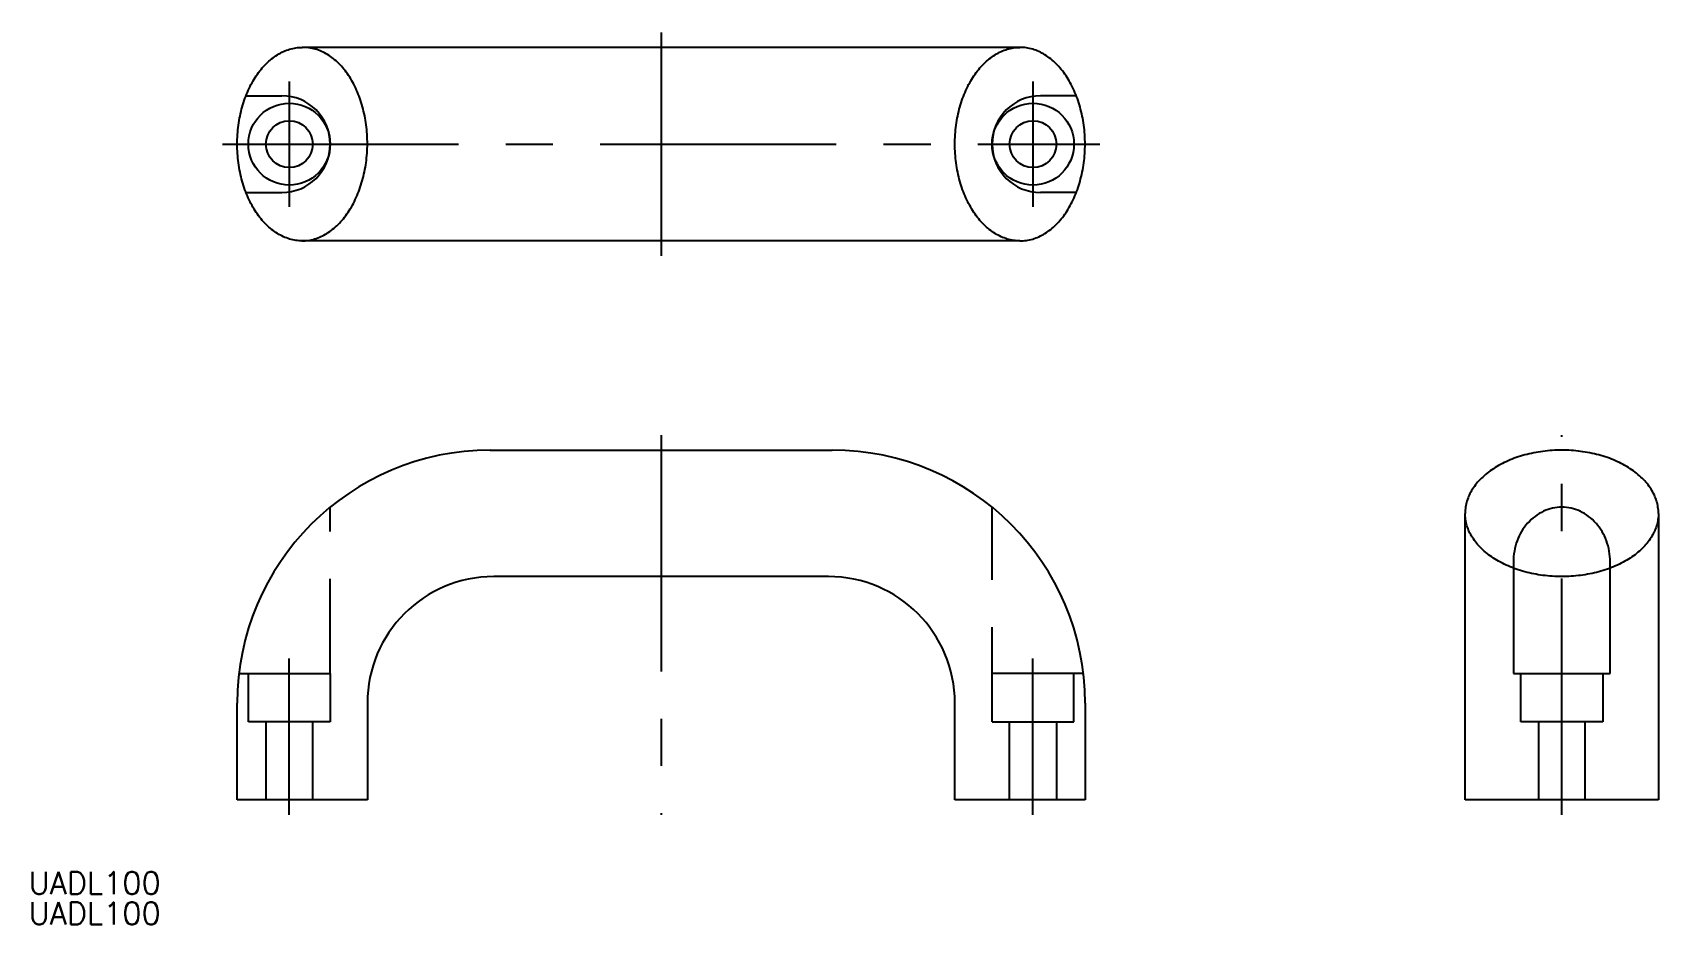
# Model space of a CAD drawing. Extents: x -28 to 191, y -17 to 103.
import ezdxf

# ---------------------------------------------------------------- set-up
doc = ezdxf.new("R2010")
doc.units = 0
doc.linetypes.add('CENTER', pattern=[50.8, 31.75, -6.35, 6.35, -6.35])
doc.linetypes.add('DASHED', pattern=[19.05, 12.7, -6.35])
doc.layers.get('0').update_dxf_attribs({"linetype": 'CONTINUOUS'})
doc.layers.add('CENTER', color=1, linetype='CENTER')
doc.styles.get("Standard").update_dxf_attribs({"font": 'txt.shx', "height": 3, "bigfont": 'bigfont.shx'})

msp = doc.modelspace()

# ---------------------------------------------------------------- linework, layer by layer
at = {"color": 7, "linetype": 'CONTINUOUS'}
for p, q in [((105.25, 101.13), (8.75, 101.13)), ((1.12, 94.63), (6, 94.63)), ((112.88, 94.63), (108, 94.63)), ((1.12, 81.63), (6, 81.63)), ((112.88, 81.63), (108, 81.63)), ((105.25, 75.13), (8.75, 75.13)), ((34, 47), (80, 47)), ((165.11, 0), (165.11, 38.5)), ((191.11, 38.5), (191.11, 0)), ((171.61, 31.96), (171.61, 17)), ((184.61, 17), (184.61, 31.96)), ((79.5, 30), (34.5, 30)), ((171.61, 17), (184.61, 17)), ((0, 0), (0, 13)), ((17.5, 13), (17.5, 0)), ((96.5, 0), (96.5, 13)), ((114, 13), (114, 0)), ((17.5, 0), (0, 0)), ((114, 0), (96.5, 0)), ((191.11, 0), (165.11, 0))]:
    msp.add_line(p, q, dxfattribs=at)
at = {"color": 3, "linetype": 'DASHED'}
for p, q in [((12.5, 17), (12.5, 39.34)), ((101.5, 10.5), (101.5, 39.34)), ((0.24, 17), (12.5, 17)), ((1.5, 10.5), (1.5, 17)), ((12.5, 17), (12.5, 10.5)), ((113.76, 17), (101.5, 17)), ((112.5, 10.5), (112.5, 17)), ((172.61, 10.5), (172.61, 17)), ((183.61, 17), (183.61, 10.5)), ((12.5, 10.5), (1.5, 10.5)), ((3.85, 10.5), (3.85, 0)), ((10.15, 0), (10.15, 10.5)), ((101.5, 10.5), (112.5, 10.5)), ((103.85, 0), (103.85, 10.5)), ((110.15, 10.5), (110.15, 0)), ((183.61, 10.5), (172.61, 10.5)), ((174.96, 10.5), (174.96, 0)), ((181.26, 0), (181.26, 10.5))]:
    msp.add_line(p, q, dxfattribs=at)
at = {"color": 7, "linetype": 'CONTINUOUS'}
for points in [[(8.75, 75.13, 0), (8.53, 75.14, 0), (8.32, 75.15, 0), (8.1, 75.17, 0), (7.89, 75.2, 0), (7.68, 75.23, 0), (7.46, 75.27, 0), (7.25, 75.32, 0), (7.04, 75.38, 0), (6.83, 75.45, 0), (6.62, 75.52, 0), (6.41, 75.6, 0), (6.21, 75.69, 0), (6, 75.79, 0), (5.8, 75.89, 0), (5.6, 76, 0), (5.4, 76.12, 0), (5.2, 76.25, 0), (5.01, 76.38, 0), (4.81, 76.52, 0), (4.62, 76.67, 0), (4.44, 76.82, 0), (4.25, 76.98, 0), (4.07, 77.15, 0), (3.89, 77.32, 0), (3.71, 77.5, 0), (3.54, 77.69, 0), (3.37, 77.88, 0), (3.2, 78.08, 0), (3.03, 78.29, 0), (2.87, 78.5, 0), (2.72, 78.72, 0), (2.56, 78.94, 0), (2.41, 79.17, 0), (2.27, 79.4, 0), (2.12, 79.64, 0), (1.99, 79.89, 0), (1.85, 80.14, 0), (1.72, 80.39, 0), (1.6, 80.65, 0), (1.47, 80.91, 0), (1.36, 81.18, 0), (1.24, 81.45, 0), (1.14, 81.73, 0), (1.03, 82.01, 0), (0.93, 82.29, 0), (0.84, 82.58, 0), (0.75, 82.87, 0), (0.67, 83.16, 0), (0.59, 83.45, 0), (0.51, 83.75, 0), (0.44, 84.06, 0), (0.38, 84.36, 0), (0.32, 84.67, 0), (0.26, 84.97, 0), (0.21, 85.29, 0), (0.17, 85.6, 0), (0.13, 85.91, 0), (0.09, 86.23, 0), (0.07, 86.54, 0), (0.04, 86.86, 0), (0.02, 87.18, 0), (0.01, 87.5, 0), (0, 87.81, 0), (0, 88.13, 0), (0, 88.45, 0), (0.01, 88.77, 0), (0.02, 89.09, 0), (0.04, 89.41, 0), (0.07, 89.72, 0), (0.09, 90.04, 0), (0.13, 90.36, 0), (0.17, 90.67, 0), (0.21, 90.98, 0), (0.26, 91.29, 0), (0.32, 91.6, 0), (0.38, 91.91, 0), (0.44, 92.21, 0), (0.51, 92.51, 0), (0.59, 92.81, 0), (0.67, 93.11, 0), (0.75, 93.4, 0), (0.84, 93.69, 0), (0.94, 93.98, 0), (1.03, 94.26, 0), (1.14, 94.54, 0), (1.25, 94.82, 0), (1.36, 95.09, 0), (1.48, 95.36, 0), (1.6, 95.62, 0), (1.72, 95.88, 0), (1.85, 96.13, 0), (1.99, 96.38, 0), (2.13, 96.62, 0), (2.27, 96.86, 0), (2.41, 97.1, 0), (2.56, 97.33, 0), (2.72, 97.55, 0), (2.88, 97.77, 0), (3.04, 97.98, 0), (3.2, 98.18, 0), (3.37, 98.38, 0), (3.54, 98.57, 0), (3.71, 98.76, 0), (3.89, 98.94, 0), (4.07, 99.12, 0), (4.25, 99.28, 0), (4.44, 99.44, 0), (4.63, 99.6, 0), (4.82, 99.74, 0), (5.01, 99.88, 0), (5.21, 100.02, 0), (5.4, 100.14, 0), (5.6, 100.26, 0), (5.8, 100.37, 0), (6.01, 100.48, 0), (6.21, 100.57, 0), (6.42, 100.66, 0), (6.63, 100.74, 0), (6.83, 100.82, 0), (7.04, 100.88, 0), (7.26, 100.94, 0), (7.47, 100.99, 0), (7.68, 101.03, 0), (7.89, 101.07, 0), (8.11, 101.1, 0), (8.32, 101.12, 0), (8.54, 101.13, 0), (8.75, 101.13, 0)], [(105.25, 75.13, 0), (105.47, 75.14, 0), (105.68, 75.15, 0), (105.89, 75.17, 0), (106.11, 75.2, 0), (106.32, 75.23, 0), (106.53, 75.27, 0), (106.75, 75.32, 0), (106.96, 75.38, 0), (107.17, 75.45, 0), (107.38, 75.52, 0), (107.58, 75.6, 0), (107.79, 75.69, 0), (108, 75.79, 0), (108.2, 75.89, 0), (108.4, 76, 0), (108.6, 76.12, 0), (108.8, 76.25, 0), (108.99, 76.38, 0), (109.18, 76.52, 0), (109.38, 76.67, 0), (109.56, 76.82, 0), (109.75, 76.98, 0), (109.93, 77.15, 0), (110.11, 77.32, 0), (110.29, 77.5, 0), (110.46, 77.69, 0), (110.63, 77.88, 0), (110.8, 78.08, 0), (110.97, 78.29, 0), (111.13, 78.5, 0), (111.28, 78.72, 0), (111.44, 78.94, 0), (111.59, 79.17, 0), (111.73, 79.4, 0), (111.88, 79.64, 0), (112.01, 79.89, 0), (112.15, 80.13, 0), (112.28, 80.39, 0), (112.4, 80.65, 0), (112.53, 80.91, 0), (112.64, 81.18, 0), (112.75, 81.45, 0), (112.86, 81.72, 0), (112.97, 82, 0), (113.07, 82.29, 0), (113.16, 82.57, 0), (113.25, 82.86, 0), (113.33, 83.16, 0), (113.41, 83.45, 0), (113.49, 83.75, 0), (113.56, 84.05, 0), (113.62, 84.36, 0), (113.68, 84.67, 0), (113.74, 84.97, 0), (113.79, 85.28, 0), (113.83, 85.6, 0), (113.87, 85.91, 0), (113.91, 86.22, 0), (113.93, 86.54, 0), (113.96, 86.86, 0), (113.98, 87.18, 0), (113.99, 87.49, 0), (114, 87.81, 0), (114, 88.13, 0), (114, 88.45, 0), (113.99, 88.77, 0), (113.98, 89.09, 0), (113.96, 89.41, 0), (113.93, 89.72, 0), (113.91, 90.04, 0), (113.87, 90.35, 0), (113.83, 90.67, 0), (113.79, 90.98, 0), (113.74, 91.29, 0), (113.68, 91.6, 0), (113.62, 91.91, 0), (113.56, 92.21, 0), (113.49, 92.51, 0), (113.41, 92.81, 0), (113.33, 93.11, 0), (113.25, 93.4, 0), (113.16, 93.69, 0), (113.07, 93.98, 0), (112.97, 94.26, 0), (112.86, 94.54, 0), (112.75, 94.82, 0), (112.64, 95.09, 0), (112.53, 95.35, 0), (112.4, 95.62, 0), (112.28, 95.88, 0), (112.15, 96.13, 0), (112.01, 96.38, 0), (111.88, 96.62, 0), (111.73, 96.86, 0), (111.59, 97.1, 0), (111.44, 97.32, 0), (111.28, 97.55, 0), (111.13, 97.76, 0), (110.97, 97.98, 0), (110.8, 98.18, 0), (110.63, 98.38, 0), (110.46, 98.57, 0), (110.29, 98.76, 0), (110.11, 98.94, 0), (109.93, 99.12, 0), (109.75, 99.28, 0), (109.56, 99.44, 0), (109.38, 99.6, 0), (109.18, 99.74, 0), (108.99, 99.88, 0), (108.8, 100.02, 0), (108.6, 100.14, 0), (108.4, 100.26, 0), (108.2, 100.37, 0), (108, 100.48, 0), (107.79, 100.57, 0), (107.58, 100.66, 0), (107.38, 100.74, 0), (107.17, 100.82, 0), (106.96, 100.88, 0), (106.75, 100.94, 0), (106.53, 100.99, 0), (106.32, 101.03, 0), (106.11, 101.07, 0), (105.89, 101.1, 0), (105.68, 101.12, 0), (105.47, 101.13, 0), (105.25, 101.13, 0)], [(191.1, 38.5, 0), (191.1, 38.71, 0), (191.09, 38.92, 0), (191.07, 39.13, 0), (191.04, 39.33, 0), (191.01, 39.54, 0), (190.97, 39.75, 0), (190.91, 39.95, 0), (190.86, 40.16, 0), (190.79, 40.36, 0), (190.72, 40.57, 0), (190.63, 40.77, 0), (190.55, 40.97, 0), (190.45, 41.17, 0), (190.34, 41.36, 0), (190.23, 41.56, 0), (190.12, 41.75, 0), (189.99, 41.94, 0), (189.86, 42.13, 0), (189.72, 42.32, 0), (189.57, 42.51, 0), (189.42, 42.69, 0), (189.26, 42.87, 0), (189.09, 43.05, 0), (188.91, 43.22, 0), (188.73, 43.39, 0), (188.55, 43.56, 0), (188.35, 43.73, 0), (188.16, 43.89, 0), (187.95, 44.05, 0), (187.74, 44.21, 0), (187.52, 44.36, 0), (187.3, 44.51, 0), (187.07, 44.66, 0), (186.84, 44.8, 0), (186.6, 44.94, 0), (186.35, 45.07, 0), (186.1, 45.2, 0), (185.85, 45.33, 0), (185.59, 45.45, 0), (185.33, 45.57, 0), (185.06, 45.68, 0), (184.79, 45.79, 0), (184.51, 45.9, 0), (184.23, 46, 0), (183.95, 46.09, 0), (183.66, 46.18, 0), (183.37, 46.27, 0), (183.08, 46.35, 0), (182.78, 46.43, 0), (182.49, 46.5, 0), (182.18, 46.57, 0), (181.88, 46.63, 0), (181.57, 46.69, 0), (181.26, 46.75, 0), (180.95, 46.79, 0), (180.64, 46.84, 0), (180.33, 46.87, 0), (180.01, 46.91, 0), (179.7, 46.94, 0), (179.38, 46.96, 0), (179.06, 46.98, 0), (178.74, 46.99, 0), (178.42, 47, 0), (178.1, 47, 0), (177.79, 47, 0), (177.47, 46.99, 0), (177.15, 46.98, 0), (176.83, 46.96, 0), (176.51, 46.94, 0), (176.2, 46.91, 0), (175.88, 46.87, 0), (175.57, 46.84, 0), (175.26, 46.79, 0), (174.95, 46.75, 0), (174.64, 46.69, 0), (174.33, 46.63, 0), (174.03, 46.57, 0), (173.73, 46.5, 0), (173.43, 46.43, 0), (173.13, 46.35, 0), (172.84, 46.27, 0), (172.55, 46.18, 0), (172.26, 46.09, 0), (171.98, 46, 0), (171.7, 45.9, 0), (171.42, 45.79, 0), (171.15, 45.68, 0), (170.88, 45.57, 0), (170.62, 45.45, 0), (170.36, 45.33, 0), (170.11, 45.2, 0), (169.86, 45.07, 0), (169.61, 44.94, 0), (169.38, 44.8, 0), (169.14, 44.66, 0), (168.91, 44.51, 0), (168.69, 44.36, 0), (168.47, 44.21, 0), (168.26, 44.05, 0), (168.06, 43.89, 0), (167.86, 43.73, 0), (167.66, 43.56, 0), (167.48, 43.39, 0), (167.3, 43.22, 0), (167.12, 43.05, 0), (166.96, 42.87, 0), (166.79, 42.69, 0), (166.64, 42.51, 0), (166.49, 42.32, 0), (166.35, 42.13, 0), (166.22, 41.94, 0), (166.09, 41.75, 0), (165.98, 41.56, 0), (165.87, 41.36, 0), (165.76, 41.17, 0), (165.66, 40.97, 0), (165.58, 40.77, 0), (165.5, 40.57, 0), (165.42, 40.36, 0), (165.35, 40.16, 0), (165.3, 39.95, 0), (165.25, 39.75, 0), (165.2, 39.54, 0), (165.17, 39.33, 0), (165.14, 39.13, 0), (165.12, 38.92, 0), (165.11, 38.71, 0), (165.1, 38.5, 0)]]:
    msp.add_polyline3d(points, dxfattribs=at)
at = {"color": 3, "linetype": 'DASHED'}
for points in [[(8.7, 75.13, 0), (8.92, 75.14, 0), (9.13, 75.15, 0), (9.35, 75.17, 0), (9.56, 75.2, 0), (9.78, 75.24, 0), (9.99, 75.28, 0), (10.2, 75.33, 0), (10.41, 75.39, 0), (10.62, 75.46, 0), (10.83, 75.53, 0), (11.04, 75.62, 0), (11.25, 75.71, 0), (11.45, 75.8, 0), (11.65, 75.91, 0), (11.86, 76.02, 0), (12.06, 76.14, 0), (12.25, 76.27, 0), (12.45, 76.4, 0), (12.64, 76.54, 0), (12.83, 76.69, 0), (13.02, 76.84, 0), (13.21, 77.01, 0), (13.39, 77.17, 0), (13.57, 77.35, 0), (13.75, 77.53, 0), (13.93, 77.72, 0), (14.1, 77.91, 0), (14.27, 78.11, 0), (14.43, 78.32, 0), (14.59, 78.53, 0), (14.75, 78.75, 0), (14.9, 78.97, 0), (15.06, 79.2, 0), (15.2, 79.44, 0), (15.35, 79.68, 0), (15.48, 79.92, 0), (15.62, 80.17, 0), (15.75, 80.43, 0), (15.88, 80.68, 0), (16, 80.95, 0), (16.12, 81.22, 0), (16.23, 81.49, 0), (16.34, 81.76, 0), (16.45, 82.04, 0), (16.55, 82.33, 0), (16.64, 82.62, 0), (16.73, 82.91, 0), (16.82, 83.2, 0), (16.9, 83.5, 0), (16.97, 83.8, 0), (17.04, 84.1, 0), (17.11, 84.4, 0), (17.17, 84.71, 0), (17.23, 85.02, 0), (17.28, 85.33, 0), (17.32, 85.64, 0), (17.36, 85.96, 0), (17.4, 86.27, 0), (17.43, 86.59, 0), (17.45, 86.9, 0), (17.47, 87.22, 0), (17.49, 87.54, 0), (17.5, 87.86, 0), (17.5, 88.18, 0), (17.5, 88.5, 0), (17.49, 88.82, 0), (17.48, 89.13, 0), (17.46, 89.45, 0), (17.44, 89.77, 0), (17.41, 90.09, 0), (17.38, 90.4, 0), (17.34, 90.71, 0), (17.3, 91.03, 0), (17.25, 91.34, 0), (17.2, 91.64, 0), (17.14, 91.95, 0), (17.07, 92.25, 0), (17, 92.56, 0), (16.93, 92.85, 0), (16.85, 93.15, 0), (16.77, 93.44, 0), (16.68, 93.73, 0), (16.59, 94.02, 0), (16.49, 94.3, 0), (16.39, 94.58, 0), (16.28, 94.86, 0), (16.17, 95.13, 0), (16.05, 95.39, 0), (15.93, 95.66, 0), (15.81, 95.91, 0), (15.68, 96.17, 0), (15.54, 96.42, 0), (15.41, 96.66, 0), (15.26, 96.9, 0), (15.12, 97.13, 0), (14.97, 97.36, 0), (14.82, 97.58, 0), (14.66, 97.8, 0), (14.5, 98.01, 0), (14.34, 98.21, 0), (14.17, 98.41, 0), (14, 98.6, 0), (13.83, 98.79, 0), (13.65, 98.97, 0), (13.47, 99.14, 0), (13.29, 99.31, 0), (13.1, 99.47, 0), (12.92, 99.62, 0), (12.73, 99.77, 0), (12.53, 99.9, 0), (12.34, 100.04, 0), (12.14, 100.16, 0), (11.94, 100.28, 0), (11.74, 100.39, 0), (11.54, 100.49, 0), (11.33, 100.59, 0), (11.13, 100.67, 0), (10.92, 100.75, 0), (10.71, 100.83, 0), (10.5, 100.89, 0), (10.29, 100.95, 0), (10.08, 101, 0), (9.87, 101.04, 0), (9.65, 101.08, 0), (9.44, 101.1, 0), (9.23, 101.12, 0), (9.01, 101.13, 0), (8.8, 101.13, 0)], [(105.25, 75.13, 0), (105.03, 75.14, 0), (104.82, 75.15, 0), (104.61, 75.17, 0), (104.39, 75.2, 0), (104.18, 75.23, 0), (103.97, 75.27, 0), (103.75, 75.32, 0), (103.54, 75.38, 0), (103.33, 75.45, 0), (103.12, 75.52, 0), (102.92, 75.6, 0), (102.71, 75.69, 0), (102.5, 75.79, 0), (102.3, 75.89, 0), (102.1, 76, 0), (101.9, 76.12, 0), (101.7, 76.25, 0), (101.51, 76.38, 0), (101.32, 76.52, 0), (101.12, 76.67, 0), (100.94, 76.82, 0), (100.75, 76.98, 0), (100.57, 77.15, 0), (100.39, 77.32, 0), (100.21, 77.5, 0), (100.04, 77.69, 0), (99.87, 77.88, 0), (99.7, 78.08, 0), (99.53, 78.29, 0), (99.37, 78.5, 0), (99.22, 78.72, 0), (99.06, 78.94, 0), (98.91, 79.17, 0), (98.77, 79.4, 0), (98.62, 79.64, 0), (98.49, 79.89, 0), (98.35, 80.13, 0), (98.22, 80.39, 0), (98.1, 80.65, 0), (97.97, 80.91, 0), (97.86, 81.18, 0), (97.74, 81.45, 0), (97.64, 81.72, 0), (97.53, 82, 0), (97.43, 82.29, 0), (97.34, 82.57, 0), (97.25, 82.86, 0), (97.17, 83.16, 0), (97.09, 83.45, 0), (97.01, 83.75, 0), (96.94, 84.05, 0), (96.88, 84.36, 0), (96.82, 84.67, 0), (96.76, 84.97, 0), (96.71, 85.28, 0), (96.67, 85.6, 0), (96.63, 85.91, 0), (96.59, 86.22, 0), (96.57, 86.54, 0), (96.54, 86.86, 0), (96.52, 87.18, 0), (96.51, 87.49, 0), (96.5, 87.81, 0), (96.5, 88.13, 0), (96.5, 88.45, 0), (96.51, 88.77, 0), (96.52, 89.09, 0), (96.54, 89.41, 0), (96.57, 89.72, 0), (96.59, 90.04, 0), (96.63, 90.35, 0), (96.67, 90.67, 0), (96.71, 90.98, 0), (96.76, 91.29, 0), (96.82, 91.6, 0), (96.88, 91.91, 0), (96.94, 92.21, 0), (97.01, 92.51, 0), (97.09, 92.81, 0), (97.17, 93.11, 0), (97.25, 93.4, 0), (97.34, 93.69, 0), (97.43, 93.98, 0), (97.53, 94.26, 0), (97.64, 94.54, 0), (97.74, 94.82, 0), (97.86, 95.09, 0), (97.97, 95.35, 0), (98.1, 95.62, 0), (98.22, 95.88, 0), (98.35, 96.13, 0), (98.49, 96.38, 0), (98.62, 96.62, 0), (98.77, 96.86, 0), (98.91, 97.1, 0), (99.06, 97.32, 0), (99.22, 97.55, 0), (99.37, 97.76, 0), (99.53, 97.98, 0), (99.7, 98.18, 0), (99.87, 98.38, 0), (100.04, 98.57, 0), (100.21, 98.76, 0), (100.39, 98.94, 0), (100.57, 99.12, 0), (100.75, 99.28, 0), (100.94, 99.44, 0), (101.12, 99.6, 0), (101.32, 99.74, 0), (101.51, 99.88, 0), (101.7, 100.02, 0), (101.9, 100.14, 0), (102.1, 100.26, 0), (102.3, 100.37, 0), (102.5, 100.48, 0), (102.71, 100.57, 0), (102.92, 100.66, 0), (103.12, 100.74, 0), (103.33, 100.82, 0), (103.54, 100.88, 0), (103.75, 100.94, 0), (103.97, 100.99, 0), (104.18, 101.03, 0), (104.39, 101.07, 0), (104.61, 101.1, 0), (104.82, 101.12, 0), (105.03, 101.13, 0), (105.25, 101.13, 0)], [(191.1, 38.5, 0), (191.1, 38.29, 0), (191.09, 38.08, 0), (191.07, 37.87, 0), (191.04, 37.67, 0), (191.01, 37.46, 0), (190.97, 37.25, 0), (190.91, 37.05, 0), (190.86, 36.84, 0), (190.79, 36.64, 0), (190.72, 36.43, 0), (190.63, 36.23, 0), (190.55, 36.03, 0), (190.45, 35.83, 0), (190.34, 35.64, 0), (190.23, 35.44, 0), (190.12, 35.25, 0), (189.99, 35.06, 0), (189.86, 34.87, 0), (189.72, 34.68, 0), (189.57, 34.49, 0), (189.42, 34.31, 0), (189.26, 34.13, 0), (189.09, 33.95, 0), (188.91, 33.78, 0), (188.73, 33.61, 0), (188.55, 33.44, 0), (188.35, 33.27, 0), (188.16, 33.11, 0), (187.95, 32.95, 0), (187.74, 32.79, 0), (187.52, 32.64, 0), (187.3, 32.49, 0), (187.07, 32.34, 0), (186.84, 32.2, 0), (186.6, 32.06, 0), (186.35, 31.93, 0), (186.1, 31.8, 0), (185.85, 31.67, 0), (185.59, 31.55, 0), (185.33, 31.43, 0), (185.06, 31.32, 0), (184.79, 31.21, 0), (184.51, 31.1, 0), (184.23, 31, 0), (183.95, 30.91, 0), (183.66, 30.82, 0), (183.37, 30.73, 0), (183.08, 30.65, 0), (182.78, 30.57, 0), (182.49, 30.5, 0), (182.18, 30.43, 0), (181.88, 30.37, 0), (181.57, 30.31, 0), (181.26, 30.25, 0), (180.95, 30.21, 0), (180.64, 30.16, 0), (180.33, 30.13, 0), (180.01, 30.09, 0), (179.7, 30.06, 0), (179.38, 30.04, 0), (179.06, 30.02, 0), (178.74, 30.01, 0), (178.42, 30, 0), (178.1, 30, 0), (177.79, 30, 0), (177.47, 30.01, 0), (177.15, 30.02, 0), (176.83, 30.04, 0), (176.51, 30.06, 0), (176.2, 30.09, 0), (175.88, 30.13, 0), (175.57, 30.16, 0), (175.26, 30.21, 0), (174.95, 30.25, 0), (174.64, 30.31, 0), (174.33, 30.37, 0), (174.03, 30.43, 0), (173.73, 30.5, 0), (173.43, 30.57, 0), (173.13, 30.65, 0), (172.84, 30.73, 0), (172.55, 30.82, 0), (172.26, 30.91, 0), (171.98, 31, 0), (171.7, 31.1, 0), (171.42, 31.21, 0), (171.15, 31.32, 0), (170.88, 31.43, 0), (170.62, 31.55, 0), (170.36, 31.67, 0), (170.11, 31.8, 0), (169.86, 31.93, 0), (169.61, 32.06, 0), (169.38, 32.2, 0), (169.14, 32.34, 0), (168.91, 32.49, 0), (168.69, 32.64, 0), (168.47, 32.79, 0), (168.26, 32.95, 0), (168.06, 33.11, 0), (167.86, 33.27, 0), (167.66, 33.44, 0), (167.48, 33.61, 0), (167.3, 33.78, 0), (167.12, 33.95, 0), (166.96, 34.13, 0), (166.79, 34.31, 0), (166.64, 34.49, 0), (166.49, 34.68, 0), (166.35, 34.87, 0), (166.22, 35.06, 0), (166.09, 35.25, 0), (165.98, 35.44, 0), (165.87, 35.64, 0), (165.76, 35.83, 0), (165.66, 36.03, 0), (165.58, 36.23, 0), (165.5, 36.43, 0), (165.42, 36.64, 0), (165.35, 36.84, 0), (165.3, 37.05, 0), (165.25, 37.25, 0), (165.2, 37.46, 0), (165.17, 37.67, 0), (165.14, 37.87, 0), (165.12, 38.08, 0), (165.11, 38.29, 0), (165.1, 38.5, 0)]]:
    msp.add_polyline3d(points, dxfattribs=at)
at = {"color": 7, "linetype": 'CONTINUOUS'}
for centre, radius in [((7, 88.13), 5.5), ((107, 88.13), 5.5), ((7, 88.13), 3.15), ((107, 88.13), 3.15)]:
    msp.add_circle(centre, radius, dxfattribs=at)
for centre, radius, start, end in [((6, 88.13), 6.5, 270, 90), ((108, 88.13), 6.5, 90, 270), ((34, 13), 34, 90, 180), ((80, 13), 34, 0, 90), ((179.06, 32.29), 7.4, 138.6396, 159.9599), ((178.48, 32.8), 6.62, 115.1907, 138.6396), ((178.11, 33.59), 5.74, 90, 115.1907), ((178.11, 33.59), 5.74, 64.8093, 90), ((177.73, 32.8), 6.62, 41.3604, 64.8093), ((177.15, 32.29), 7.4, 20.0401, 41.3604), ((179.97, 31.96), 8.37, 159.9599, 180), ((176.24, 31.96), 8.37, 0, 20.0401), ((34.5, 13), 17, 90, 180), ((79.5, 13), 17, 0, 90)]:
    msp.add_arc(centre, radius, start, end, dxfattribs=at)
at = {"layer": 'CENTER', "color": 1, "linetype": 'CENTER'}
for p, q in [((57, 103.13), (57, 73.13)), ((7, 96.55), (7, 79.71)), ((107, 96.55), (107, 79.71)), ((-2, 88.13), (116, 88.13)), ((57, 49), (57, -2)), ((178.11, -2), (178.11, 49)), ((7, -2), (7, 19)), ((107, -2), (107, 19))]:
    msp.add_line(p, q, dxfattribs=at)

# ---------------------------------------------------------------- texts
at = {"color": 7, "linetype": 'CONTINUOUS'}
for p in [(-28.04, -12.68), (-28.04, -16.76)]:
    msp.add_text('UADL100', height=3, dxfattribs=at).set_placement(p)

doc.saveas('drawing.dxf')
